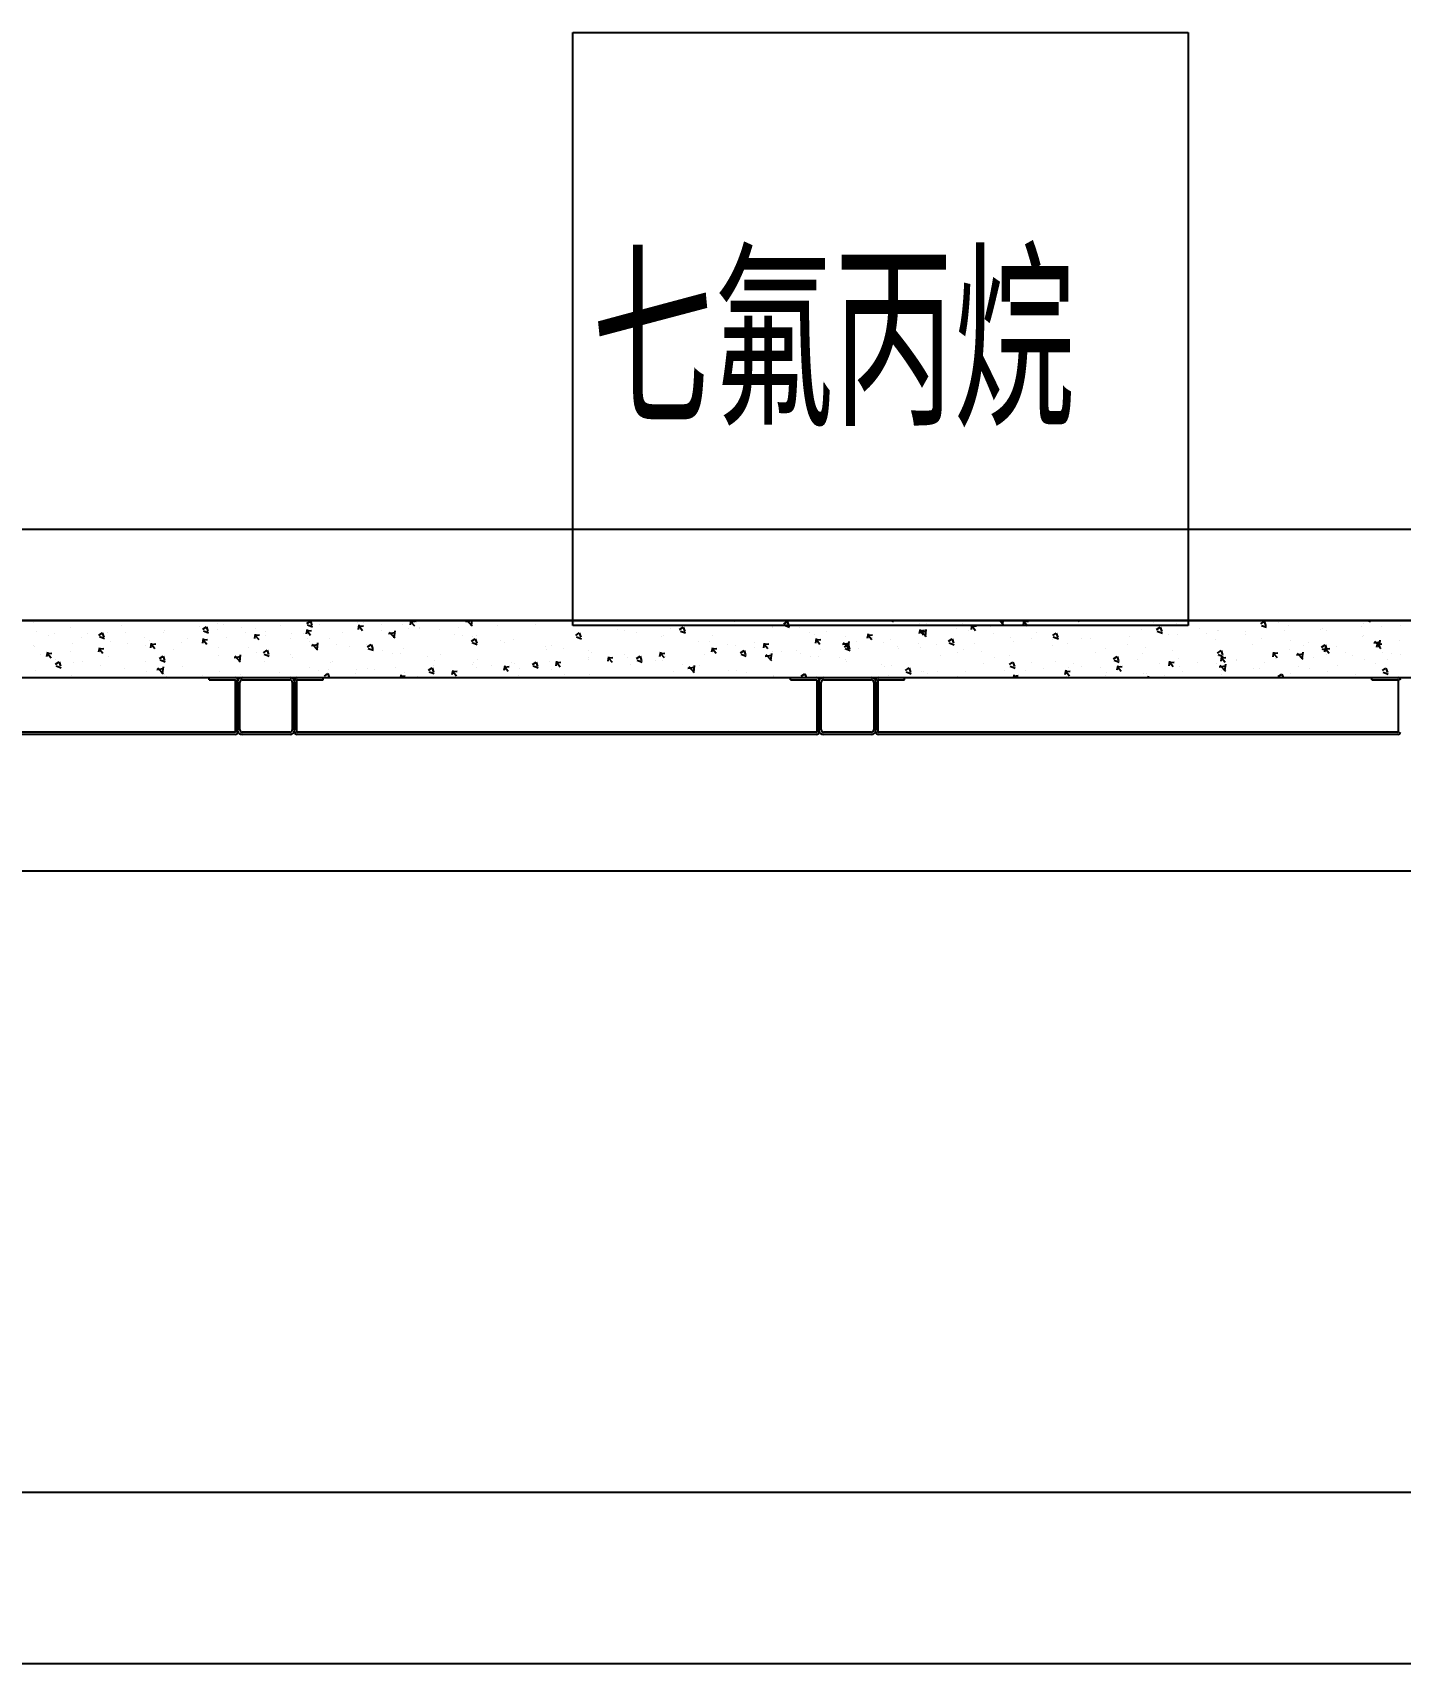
# Model space of a CAD drawing. Extents: x 758840 to 1108724, y -102573 to 143521.
# Drawn here: x 860802 to 862002, y 63888 to 65318 of the extents above; entities that cross this region are included whole.
import ezdxf

# ---------------------------------------------------------------- set-up
doc = ezdxf.new("R2010")
doc.units = 0
doc.header["$LTSCALE"] = 1000
doc.header["$MEASUREMENT"] = 0
for name, color, linetype in [('02电气-设备', 255, 'Continuous'), ('02电气-设备基础', 252, 'Continuous'), ('WALL-MOVE', 6, 'Continuous')]:
    doc.layers.add(name, color=color, linetype=linetype)
doc.styles.get("Standard").update_dxf_attribs({"font": 'gbenor.shx', "bigfont": 'gbcbig.shx'})

# ---------------------------------------------------------------- blocks, each defined once
blk = doc.blocks.new('BD4-PAL0101-HVPM02')
at = {"layer": '02电气-设备'}
for p, q in [((8392567.4, -4148978.6), (8393107.4, -4148978.6)), ((8392567.4, -4149498.6), (8392567.4, -4148978.6)), ((8393107.4, -4148978.6), (8393107.4, -4149498.6)), ((8381447.4, -4149494.4), (8394807.4, -4149494.4)), ((8394853.4, -4149494.4), (8391303.4, -4149494.4)), ((8392200.1, -4149494.7), (8392200.1, -4149494.7)), ((8392334.1, -4149497.1), (8392337.3, -4149494.9)), ((8392337.3, -4149494.9), (8392338.5, -4149498.8)), ((8392396.3, -4149494.6), (8392396.3, -4149494.6)), ((8392412.8, -4149494.7), (8392412.8, -4149494.7)), ((8392425.4, -4149494.4), (8392424.7, -4149498.3)), ((8392425.5, -4149495.4), (8392429.3, -4149495)), ((8392428.9, -4149494.4), (8392430.4, -4149495)), ((8392473.5, -4149494.4), (8392474.1, -4149495.1)), ((8392473.6, -4149495.2), (8392479.2, -4149494.4)), ((8392474.6, -4149494.4), (8392479.2, -4149499.1)), ((8392478.9, -4149494.4), (8392478.3, -4149499)), ((8392547.7, -4149494.8), (8392547.7, -4149494.8)), ((8392602.8, -4149494.6), (8392602.8, -4149494.6)), ((8392615.9, -4149494.8), (8392615.9, -4149494.8)), ((8392752.5, -4149497.2), (8392755.7, -4149495.1)), ((8392755.6, -4149495.1), (8392756.9, -4149498.9)), ((8392846.9, -4149494.4), (8392848.8, -4149495.1)), ((8392893.8, -4149494.6), (8392893.8, -4149494.6)), ((8392941.7, -4149494.4), (8392945.1, -4149497.9)), ((8392944.7, -4149494.4), (8392944.3, -4149497.8)), ((8392963.2, -4149494.4), (8392962.4, -4149498.2)), ((8392963.3, -4149495.3), (8392967.1, -4149495)), ((8393011.3, -4149494.4), (8393011.9, -4149495.1)), ((8393163.1, -4149494.5), (8393163.1, -4149494.5)), ((8393170.9, -4149497.3), (8393174, -4149495.2)), ((8393174, -4149495.2), (8393175.3, -4149499.1)), ((8393264.9, -4149494.4), (8393267.2, -4149495.2)), ((8392094.3, -4149496.2), (8392094.3, -4149496.2)), ((8392096.8, -4149503.9), (8392096.8, -4149503.9)), ((8392107.7, -4149507.6), (8392107.7, -4149507.6)), ((8392112.7, -4149506), (8392112.7, -4149506)), ((8392126.4, -4149500.3), (8392126.4, -4149500.3)), ((8392136.7, -4149509.2), (8392136.7, -4149509.2)), ((8392141.6, -4149506.1), (8392141.6, -4149506.1)), ((8392151.6, -4149507.2), (8392154.8, -4149505.1)), ((8392152.2, -4149508.5), (8392156.6, -4149510.2)), ((8392154.7, -4149505.1), (8392156, -4149508.9)), ((8392159.4, -4149505), (8392159.4, -4149505)), ((8392171.7, -4149499), (8392171.7, -4149499)), ((8392175.5, -4149504.7), (8392175.5, -4149504.7)), ((8392192, -4149509.5), (8392192, -4149509.5)), ((8392208.7, -4149505.3), (8392208.7, -4149505.3)), ((8392209.4, -4149503.3), (8392209.4, -4149503.3)), ((8392240.2, -4149500), (8392240.2, -4149500)), ((8392242.9, -4149502.1), (8392246, -4149500)), ((8392243.3, -4149501.8), (8392243.3, -4149501.8)), ((8392243.4, -4149503.4), (8392247.9, -4149505.1)), ((8392246, -4149500), (8392247.3, -4149503.9)), ((8392256.1, -4149502.1), (8392256.1, -4149502.1)), ((8392256.2, -4149497.2), (8392256.2, -4149497.2)), ((8392261, -4149497.7), (8392261, -4149497.7)), ((8392263.8, -4149508.9), (8392263.8, -4149508.9)), ((8392277.2, -4149500.4), (8392277.2, -4149500.4)), ((8392280.1, -4149505.2), (8392280.1, -4149505.2)), ((8392288.8, -4149506.3), (8392288.1, -4149510.2)), ((8392288.9, -4149501.7), (8392288.9, -4149501.7)), ((8392288.9, -4149507.3), (8392292.7, -4149507)), ((8392288.9, -4149507.4), (8392291.9, -4149511)), ((8392297.7, -4149507.5), (8392297.7, -4149507.5)), ((8392298, -4149504.1), (8392298, -4149504.1)), ((8392311.1, -4149499), (8392311.1, -4149499)), ((8392320.9, -4149505.7), (8392320.9, -4149505.7)), ((8392331.6, -4149506.1), (8392331.6, -4149506.1)), ((8392334.3, -4149502.3), (8392333.6, -4149506.3)), ((8392334.4, -4149503.3), (8392338.2, -4149503)), ((8392334.4, -4149503.4), (8392337.5, -4149507.1)), ((8392334.7, -4149498.3), (8392339.1, -4149500)), ((8392345, -4149497.5), (8392345, -4149497.5)), ((8392365.5, -4149504.6), (8392365.5, -4149504.6)), ((8392378.9, -4149496.1), (8392378.9, -4149496.1)), ((8392379.9, -4149498.3), (8392379.2, -4149502.3)), ((8392380, -4149499.3), (8392383.8, -4149499)), ((8392380, -4149499.4), (8392383, -4149503.1)), ((8392383.6, -4149496), (8392383.6, -4149496)), ((8392399.4, -4149503.2), (8392399.4, -4149503.2)), ((8392399.5, -4149498.1), (8392399.5, -4149498.1)), ((8392405.8, -4149505.8), (8392411.5, -4149504.9)), ((8392406.4, -4149504.5), (8392411.4, -4149509.6)), ((8392411.3, -4149503.5), (8392410.6, -4149509.5)), ((8392417.8, -4149497.9), (8392417.8, -4149497.9)), ((8392423.5, -4149501.3), (8392423.5, -4149501.3)), ((8392425.5, -4149495.4), (8392428.6, -4149499.1)), ((8392433.3, -4149500.9), (8392433.3, -4149500.9)), ((8392433.3, -4149501.8), (8392433.3, -4149501.8)), ((8392450.8, -4149502.6), (8392450.8, -4149502.6)), ((8392463.6, -4149506.5), (8392463.6, -4149506.5)), ((8392467.2, -4149500.3), (8392467.2, -4149500.3)), ((8392470.4, -4149507.3), (8392470.4, -4149507.3)), ((8392479.5, -4149508.6), (8392479.5, -4149508.6)), ((8392483.4, -4149507.1), (8392483.4, -4149507.1)), ((8392501.1, -4149498.9), (8392501.1, -4149498.9)), ((8392535, -4149497.5), (8392535, -4149497.5)), ((8392566.9, -4149497.3), (8392566.9, -4149497.3)), ((8393107.4, -4149498.6), (8392567.4, -4149498.6)), ((8392568.9, -4149496.1), (8392568.9, -4149496.1)), ((8392570, -4149507.4), (8392573.1, -4149505.2)), ((8392570.6, -4149508.6), (8392575, -4149510.4)), ((8392573.1, -4149505.2), (8392574.4, -4149509.1)), ((8392580.3, -4149499.3), (8392580.3, -4149499.3)), ((8392607, -4149502.6), (8392607, -4149502.6)), ((8392612.4, -4149503.3), (8392612.4, -4149503.3)), ((8392622.9, -4149504.7), (8392622.9, -4149504.7)), ((8392645.3, -4149508.1), (8392645.3, -4149508.1)), ((8392647, -4149507.8), (8392647, -4149507.8)), ((8392652.9, -4149501.2), (8392652.9, -4149501.2)), ((8392661.2, -4149502.3), (8392664.4, -4149500.2)), ((8392661.8, -4149503.6), (8392666.3, -4149505.3)), ((8392664.4, -4149500.2), (8392665.7, -4149504)), ((8392689.9, -4149507.5), (8392689.9, -4149507.5)), ((8392709.2, -4149495.5), (8392709.2, -4149495.5)), ((8392742.2, -4149500), (8392742.2, -4149500)), ((8392742.2, -4149500.3), (8392742.2, -4149500.3)), ((8392750.4, -4149498.6), (8392750.4, -4149498.6)), ((8392753.1, -4149498.5), (8392757.5, -4149500.2)), ((8392766.3, -4149500.7), (8392766.3, -4149500.7)), ((8392774.8, -4149504.7), (8392774.8, -4149504.7)), ((8392779.2, -4149506.3), (8392779.2, -4149506.3)), ((8392790.4, -4149503.9), (8392790.4, -4149503.9)), ((8392806.9, -4149508.8), (8392806.9, -4149508.8)), ((8392826.5, -4149506.2), (8392825.8, -4149510.2)), ((8392826.6, -4149507.3), (8392830.4, -4149506.9)), ((8392826.6, -4149507.3), (8392829.7, -4149511)), ((8392830.5, -4149509.1), (8392830.5, -4149509.1)), ((8392872.1, -4149502.2), (8392871.4, -4149506.2)), ((8392871.7, -4149496.9), (8392871.7, -4149496.9)), ((8392871.8, -4149504.6), (8392877.4, -4149503.7)), ((8392872.2, -4149503.3), (8392876, -4149502.9)), ((8392872.2, -4149503.4), (8392875.2, -4149507)), ((8392872.4, -4149503.3), (8392877.4, -4149508.4)), ((8392877.2, -4149502.3), (8392876.5, -4149508.3)), ((8392877.5, -4149496.8), (8392877.5, -4149496.8)), ((8392903.8, -4149501), (8392903.8, -4149501)), ((8392909.7, -4149496.7), (8392909.7, -4149496.7)), ((8392914.6, -4149503.2), (8392914.6, -4149503.2)), ((8392917.6, -4149498.2), (8392916.9, -4149502.2)), ((8392917.7, -4149499.3), (8392921.5, -4149499)), ((8392917.7, -4149499.4), (8392920.8, -4149503)), ((8392933.8, -4149499.9), (8392933.8, -4149499.9)), ((8392936.8, -4149505.7), (8392936.8, -4149505.7)), ((8392951.6, -4149509.5), (8392951.6, -4149509.5)), ((8392963.3, -4149495.4), (8392966.3, -4149499)), ((8392973.9, -4149505.2), (8392973.9, -4149505.2)), ((8392988.4, -4149507.5), (8392991.5, -4149505.4)), ((8392988.9, -4149508.8), (8392993.4, -4149510.5)), ((8392989.8, -4149507.3), (8392989.8, -4149507.3)), ((8392991.5, -4149505.4), (8392992.8, -4149509.2)), ((8393033.7, -4149497.9), (8393033.7, -4149497.9)), ((8393055.8, -4149508.4), (8393055.8, -4149508.4)), ((8393066.3, -4149502.3), (8393066.3, -4149502.3)), ((8393077.2, -4149495.9), (8393077.2, -4149495.9)), ((8393079.6, -4149502.4), (8393082.8, -4149500.3)), ((8393080.2, -4149503.7), (8393084.6, -4149505.4)), ((8393082.8, -4149500.3), (8393084.1, -4149504.1)), ((8393089.7, -4149507), (8393089.7, -4149507)), ((8393097.1, -4149497.1), (8393097.1, -4149497.1)), ((8393098.3, -4149506.4), (8393098.3, -4149506.4)), ((8393117.3, -4149501.2), (8393117.3, -4149501.2)), ((8393123.6, -4149505.6), (8393123.6, -4149505.6)), ((8393133.2, -4149503.3), (8393133.2, -4149503.3)), ((8393134.1, -4149503.4), (8393134.1, -4149503.4)), ((8393157.2, -4149506.5), (8393157.2, -4149506.5)), ((8393157.5, -4149504.2), (8393157.5, -4149504.2)), ((8393171.5, -4149498.6), (8393175.9, -4149500.3)), ((8393186.4, -4149495.8), (8393186.4, -4149495.8)), ((8393191.4, -4149502.7), (8393191.4, -4149502.7)), ((8393195.2, -4149498.6), (8393195.2, -4149498.6)), ((8393223.4, -4149502.2), (8393223.4, -4149502.2)), ((8393225.3, -4149501.3), (8393225.3, -4149501.3)), ((8393228.2, -4149503.3), (8393228.2, -4149503.3)), ((8393259.2, -4149499.9), (8393259.2, -4149499.9)), ((8393260.4, -4149508.5), (8393260.4, -4149508.5)), ((8393260.7, -4149497.2), (8393260.7, -4149497.2)), ((8393260.8, -4149507.8), (8393260.8, -4149507.8)), ((8393276.5, -4149499.3), (8393276.5, -4149499.3)), ((8393293.1, -4149498.4), (8393293.1, -4149498.4)), ((8392094.3, -4149516.1), (8392094.3, -4149516.1)), ((8392095.1, -4149517.3), (8392095.1, -4149517.3)), ((8392106.6, -4149522.2), (8392105.9, -4149526.2)), ((8392106.7, -4149523.3), (8392110.5, -4149522.9)), ((8392106.7, -4149523.3), (8392109.8, -4149527)), ((8392127.2, -4149521.4), (8392127.2, -4149521.4)), ((8392128.2, -4149514.7), (8392128.2, -4149514.7)), ((8392152.2, -4149518.2), (8392151.4, -4149522.2)), ((8392152.2, -4149519.3), (8392156, -4149518.9)), ((8392152.2, -4149519.4), (8392155.3, -4149523)), ((8392162.1, -4149513.2), (8392162.1, -4149513.2)), ((8392176.8, -4149514.5), (8392176.8, -4149514.5)), ((8392192.7, -4149516.6), (8392192.7, -4149516.6)), ((8392196, -4149511.8), (8392196, -4149511.8)), ((8392197.7, -4149514.2), (8392197, -4149518.2)), ((8392197.8, -4149515.3), (8392201.6, -4149514.9)), ((8392197.8, -4149515.4), (8392200.9, -4149519)), ((8392216.8, -4149519.7), (8392216.8, -4149519.7)), ((8392224, -4149513.6), (8392224, -4149513.6)), ((8392229.9, -4149510.4), (8392229.9, -4149510.4)), ((8392243.3, -4149510.2), (8392242.5, -4149514.2)), ((8392243.3, -4149511.3), (8392247.1, -4149511)), ((8392243.3, -4149511.4), (8392246.4, -4149515)), ((8392245.7, -4149511.7), (8392245.7, -4149511.7)), ((8392257, -4149518.3), (8392257, -4149518.3)), ((8392282.8, -4149518), (8392282.8, -4149518)), ((8392289.6, -4149522.8), (8392289.6, -4149522.8)), ((8392296.2, -4149522.6), (8392299.4, -4149520.5)), ((8392296.8, -4149523.9), (8392301.2, -4149525.6)), ((8392299.4, -4149520.5), (8392300.6, -4149524.3)), ((8392320.2, -4149510.5), (8392320.2, -4149510.5)), ((8392335, -4149510.4), (8392335, -4149510.4)), ((8392336.1, -4149512.6), (8392336.1, -4149512.6)), ((8392338.1, -4149516.3), (8392343.7, -4149515.4)), ((8392338.7, -4149515), (8392343.6, -4149520.1)), ((8392343.5, -4149514), (8392342.8, -4149520)), ((8392353.9, -4149510.5), (8392353.9, -4149510.5)), ((8392360.2, -4149515.8), (8392360.2, -4149515.8)), ((8392372, -4149516.8), (8392372, -4149516.8)), ((8392386.5, -4149515), (8392386.5, -4149515)), ((8392387.5, -4149517.5), (8392390.6, -4149515.4)), ((8392388, -4149518.8), (8392392.5, -4149520.5)), ((8392390.6, -4149515.4), (8392391.9, -4149519.3)), ((8392400.3, -4149521), (8392400.3, -4149521)), ((8392409.1, -4149523.2), (8392409.1, -4149523.2)), ((8392416.2, -4149523.1), (8392416.2, -4149523.1)), ((8392418.6, -4149519), (8392418.6, -4149519)), ((8392451.6, -4149523.8), (8392451.6, -4149523.8)), ((8392478.7, -4149512.5), (8392481.9, -4149510.3)), ((8392479.3, -4149513.7), (8392483.7, -4149515.4)), ((8392481.9, -4149510.3), (8392483.2, -4149514.2)), ((8392503.6, -4149511.8), (8392503.6, -4149511.8)), ((8392507.4, -4149513.6), (8392507.4, -4149513.6)), ((8392515.5, -4149511.2), (8392515.5, -4149511.2)), ((8392543.7, -4149517.1), (8392543.7, -4149517.1)), ((8392544.4, -4149520), (8392544.4, -4149520)), ((8392548.5, -4149515.9), (8392548.5, -4149515.9)), ((8392559.6, -4149519.2), (8392559.6, -4149519.2)), ((8392581.1, -4149520.4), (8392581.1, -4149520.4)), ((8392583.6, -4149522.3), (8392583.6, -4149522.3)), ((8392644.4, -4149522.1), (8392643.6, -4149526.1)), ((8392644.4, -4149523.2), (8392648.2, -4149522.9)), ((8392644.4, -4149523.3), (8392647.5, -4149526.9)), ((8392677.9, -4149512.6), (8392677.9, -4149512.6)), ((8392687.1, -4149513.1), (8392687.1, -4149513.1)), ((8392689.9, -4149518.2), (8392689.2, -4149522.1)), ((8392690, -4149519.2), (8392693.8, -4149518.9)), ((8392690, -4149519.3), (8392693.1, -4149522.9)), ((8392703, -4149515.2), (8392703, -4149515.2)), ((8392710, -4149516.6), (8392710, -4149516.6)), ((8392714.6, -4149522.8), (8392717.7, -4149520.6)), ((8392716.8, -4149522.8), (8392716.8, -4149522.8)), ((8392717.7, -4149520.6), (8392719, -4149524.5)), ((8392727, -4149513.9), (8392727, -4149513.9)), ((8392727, -4149518.4), (8392727, -4149518.4)), ((8392735.4, -4149514.2), (8392734.7, -4149518.2)), ((8392735.5, -4149515.2), (8392739.3, -4149514.9)), ((8392735.5, -4149515.3), (8392738.6, -4149519)), ((8392741.7, -4149523.3), (8392741, -4149529.3)), ((8392743, -4149521.4), (8392743, -4149521.4)), ((8392750.7, -4149521.3), (8392750.7, -4149521.3)), ((8392764, -4149520.3), (8392764, -4149520.3)), ((8392767.1, -4149523.6), (8392767.1, -4149523.6)), ((8392781, -4149510.2), (8392780.3, -4149514.2)), ((8392781.1, -4149511.2), (8392784.9, -4149510.9)), ((8392781.1, -4149511.3), (8392784.1, -4149515)), ((8392784.6, -4149519.9), (8392784.6, -4149519.9)), ((8392804, -4149515.1), (8392809.7, -4149514.2)), ((8392804.6, -4149513.8), (8392809.6, -4149518.9)), ((8392805.8, -4149517.7), (8392809, -4149515.5)), ((8392806.4, -4149519), (8392810.9, -4149520.7)), ((8392809.5, -4149512.8), (8392808.8, -4149518.8)), ((8392809, -4149515.6), (8392810.3, -4149519.4)), ((8392816.2, -4149512.7), (8392816.2, -4149512.7)), ((8392818.5, -4149518.5), (8392818.5, -4149518.5)), ((8392839.9, -4149513.6), (8392839.9, -4149513.6)), ((8392846.4, -4149511.2), (8392846.4, -4149511.2)), ((8392852.4, -4149517), (8392852.4, -4149517)), ((8392853.3, -4149519), (8392853.3, -4149519)), ((8392870.4, -4149514.4), (8392870.4, -4149514.4)), ((8392872.5, -4149518), (8392872.5, -4149518)), ((8392886.3, -4149515.6), (8392886.3, -4149515.6)), ((8392897.1, -4149512.6), (8392900.3, -4149510.5)), ((8392897.7, -4149513.9), (8392902.1, -4149515.6)), ((8392900.3, -4149510.5), (8392901.5, -4149514.3)), ((8392904.6, -4149522.1), (8392904.6, -4149522.1)), ((8392910.5, -4149519.7), (8392910.5, -4149519.7)), ((8392920.2, -4149514.2), (8392920.2, -4149514.2)), ((8392926.4, -4149521.8), (8392926.4, -4149521.8)), ((8392954.1, -4149512.7), (8392954.1, -4149512.7)), ((8392969.4, -4149510.2), (8392969.4, -4149510.2)), ((8392988, -4149511.3), (8392988, -4149511.3)), ((8392988.6, -4149515.9), (8392988.6, -4149515.9)), ((8393001.4, -4149514.3), (8393001.4, -4149514.3)), ((8393013.8, -4149510.4), (8393013.8, -4149510.4)), ((8393021.9, -4149509.9), (8393021.9, -4149509.9)), ((8393025.7, -4149522.2), (8393025.7, -4149522.2)), ((8393034.4, -4149519), (8393034.4, -4149519)), ((8393053.9, -4149515.7), (8393053.9, -4149515.7)), ((8393067, -4149523.5), (8393067, -4149523.5)), ((8393069.8, -4149517.8), (8393069.8, -4149517.8)), ((8393093.9, -4149521), (8393093.9, -4149521)), ((8393131.3, -4149511.2), (8393131.3, -4149511.2)), ((8393133, -4149522.9), (8393136.1, -4149520.8)), ((8393136.1, -4149520.8), (8393137.4, -4149524.6)), ((8393163.9, -4149515.6), (8393163.9, -4149515.6)), ((8393171.2, -4149509.8), (8393171.2, -4149509.8)), ((8393182.1, -4149522.1), (8393181.4, -4149526.1)), ((8393182.2, -4149523.1), (8393186, -4149522.8)), ((8393182.2, -4149523.2), (8393185.2, -4149526.9)), ((8393196, -4149519.7), (8393196, -4149519.7)), ((8393197.3, -4149511.7), (8393197.3, -4149511.7)), ((8393202.2, -4149524.4), (8393207.9, -4149523.5)), ((8393202.8, -4149523.1), (8393207.8, -4149528.2)), ((8393207.7, -4149522.1), (8393207, -4149528.1)), ((8393208.2, -4149516.1), (8393208.2, -4149516.1)), ((8393213.2, -4149513.8), (8393213.2, -4149513.8)), ((8393224.2, -4149517.8), (8393227.4, -4149515.7)), ((8393224.8, -4149519.1), (8393229.3, -4149520.8)), ((8393227.6, -4149518.1), (8393226.9, -4149522.1)), ((8393227.4, -4149515.7), (8393228.7, -4149519.5)), ((8393227.7, -4149519.2), (8393231.5, -4149518.8)), ((8393227.7, -4149519.2), (8393230.8, -4149522.9)), ((8393237.3, -4149517), (8393237.3, -4149517)), ((8393245.2, -4149522.5), (8393245.2, -4149522.5)), ((8393270, -4149513.9), (8393275.6, -4149513)), ((8393270.6, -4149512.6), (8393275.6, -4149517.7)), ((8393273.2, -4149514.1), (8393272.5, -4149518.1)), ((8393273.3, -4149515.2), (8393277.1, -4149514.8)), ((8393273.3, -4149515.3), (8393276.3, -4149518.9)), ((8393275.4, -4149511.6), (8393274.7, -4149517.6)), ((8393277.4, -4149522.3), (8393277.4, -4149522.3)), ((8393285.2, -4149523.6), (8393285.2, -4149523.6)), ((8393292.9, -4149511.9), (8393292.9, -4149511.9)), ((8392100.2, -4149524.1), (8392100.2, -4149524.1)), ((8392113.5, -4149529), (8392113.5, -4149529)), ((8392113.7, -4149532.8), (8392116.8, -4149530.7)), ((8392114.3, -4149534.1), (8392118.7, -4149535.8)), ((8392116.8, -4149530.7), (8392118.1, -4149534.5)), ((8392129.4, -4149531.1), (8392129.4, -4149531.1)), ((8392137.3, -4149530.5), (8392137.3, -4149530.5)), ((8392153.4, -4149534.2), (8392153.4, -4149534.2)), ((8392160.1, -4149526.2), (8392160.1, -4149526.2)), ((8392174.3, -4149536.8), (8392174.3, -4149536.8)), ((8392192.7, -4149530.6), (8392192.7, -4149530.6)), ((8392202.5, -4149537.3), (8392208.2, -4149536.4)), ((8392203.1, -4149536), (8392208.1, -4149541.2)), ((8392204.9, -4149527.7), (8392208.1, -4149525.6)), ((8392205.5, -4149529), (8392210, -4149530.7)), ((8392208, -4149535), (8392207.3, -4149541.1)), ((8392208.1, -4149525.6), (8392209.4, -4149529.4)), ((8392224.8, -4149534.7), (8392224.8, -4149534.7)), ((8392256.9, -4149525), (8392256.9, -4149525)), ((8392270.3, -4149526.8), (8392275.9, -4149525.9)), ((8392270.9, -4149525.5), (8392275.8, -4149530.6)), ((8392272.8, -4149527.1), (8392272.8, -4149527.1)), ((8392275.7, -4149524.5), (8392275, -4149530.5)), ((8392296.8, -4149530.3), (8392296.8, -4149530.3)), ((8392319.8, -4149524.4), (8392319.8, -4149524.4)), ((8392321.7, -4149526.9), (8392321.7, -4149526.9)), ((8392336.9, -4149535.5), (8392336.9, -4149535.5)), ((8392352.8, -4149537.6), (8392352.8, -4149537.6)), ((8392354.7, -4149531.6), (8392354.7, -4149531.6)), ((8392356.8, -4149530.7), (8392356.8, -4149530.7)), ((8392377.9, -4149537.1), (8392377.9, -4149537.1)), ((8392387.3, -4149536.1), (8392387.3, -4149536.1)), ((8392393.9, -4149537.1), (8392393.9, -4149537.1)), ((8392411.7, -4149535.7), (8392411.7, -4149535.7)), ((8392440.2, -4149526.3), (8392440.2, -4149526.3)), ((8392440.8, -4149538), (8392444, -4149535.9)), ((8392444, -4149535.9), (8392445.3, -4149539.7)), ((8392445.6, -4149534.2), (8392445.6, -4149534.2)), ((8392446.1, -4149529.5), (8392446.1, -4149529.5)), ((8392462.2, -4149538.1), (8392461.4, -4149542.1)), ((8392479.5, -4149532.8), (8392479.5, -4149532.8)), ((8392480.3, -4149531.6), (8392480.3, -4149531.6)), ((8392483.1, -4149535.9), (8392483.1, -4149535.9)), ((8392484.2, -4149528.3), (8392484.2, -4149528.3)), ((8392496.2, -4149533.7), (8392496.2, -4149533.7)), ((8392507.7, -4149534.1), (8392507, -4149538.1)), ((8392507.8, -4149535.2), (8392511.6, -4149534.8)), ((8392507.8, -4149535.2), (8392510.9, -4149538.9)), ((8392513.4, -4149531.4), (8392513.4, -4149531.4)), ((8392516.2, -4149532.3), (8392516.2, -4149532.3)), ((8392520.3, -4149536.8), (8392520.3, -4149536.8)), ((8392532.1, -4149532.9), (8392535.2, -4149530.8)), ((8392532.7, -4149534.2), (8392537.1, -4149535.9)), ((8392535.2, -4149530.8), (8392536.5, -4149534.7)), ((8392547.3, -4149529.9), (8392547.3, -4149529.9)), ((8392549.2, -4149537.1), (8392549.2, -4149537.1)), ((8392553.3, -4149530.1), (8392552.5, -4149534.1)), ((8392553.3, -4149531.2), (8392557.1, -4149530.8)), ((8392553.4, -4149531.3), (8392556.4, -4149534.9)), ((8392581.2, -4149528.5), (8392581.2, -4149528.5)), ((8392581.5, -4149526.4), (8392581.5, -4149526.4)), ((8392598.8, -4149526.1), (8392598.1, -4149530.1)), ((8392598.9, -4149527.2), (8392602.7, -4149526.9)), ((8392598.9, -4149527.3), (8392602, -4149530.9)), ((8392613.1, -4149524.5), (8392613.1, -4149524.5)), ((8392615.1, -4149527.1), (8392615.1, -4149527.1)), ((8392618.5, -4149532.7), (8392618.5, -4149532.7)), ((8392623.3, -4149527.8), (8392626.5, -4149525.7)), ((8392623.7, -4149527.6), (8392623.7, -4149527.6)), ((8392623.9, -4149529.1), (8392628.4, -4149530.8)), ((8392626.5, -4149525.7), (8392627.8, -4149529.6)), ((8392639.6, -4149529.7), (8392639.6, -4149529.7)), ((8392646.1, -4149529.2), (8392646.1, -4149529.2)), ((8392649, -4149525.6), (8392649, -4149525.6)), ((8392663.7, -4149532.9), (8392663.7, -4149532.9)), ((8392668.5, -4149536.1), (8392674.1, -4149535.2)), ((8392669.1, -4149534.8), (8392674, -4149539.9)), ((8392673.9, -4149533.8), (8392673.2, -4149539.9)), ((8392678.7, -4149533.7), (8392678.7, -4149533.7)), ((8392682.9, -4149524.2), (8392682.9, -4149524.2)), ((8392703.8, -4149538.2), (8392703.8, -4149538.2)), ((8392710.8, -4149537.8), (8392710.8, -4149537.8)), ((8392715.2, -4149524), (8392719.6, -4149525.7)), ((8392736.3, -4149525.6), (8392741.9, -4149524.7)), ((8392736.9, -4149524.3), (8392741.8, -4149529.4)), ((8392775.6, -4149525.9), (8392775.6, -4149525.9)), ((8392783, -4149525.7), (8392783, -4149525.7)), ((8392801, -4149526.6), (8392801, -4149526.6)), ((8392807.1, -4149528.9), (8392807.1, -4149528.9)), ((8392807.7, -4149529.9), (8392807.7, -4149529.9)), ((8392838.1, -4149533), (8392838.1, -4149533)), ((8392840.7, -4149534.7), (8392840.7, -4149534.7)), ((8392847.2, -4149534.2), (8392847.2, -4149534.2)), ((8392859.2, -4149538.2), (8392862.4, -4149536)), ((8392862.4, -4149536), (8392863.6, -4149539.9)), ((8392863.1, -4149536.3), (8392863.1, -4149536.3)), ((8392890.3, -4149525.4), (8392890.3, -4149525.4)), ((8392927.3, -4149531.7), (8392927.3, -4149531.7)), ((8392937.5, -4149526.9), (8392937.5, -4149526.9)), ((8392946.2, -4149537.9), (8392946.2, -4149537.9)), ((8392950.5, -4149524.9), (8392950.5, -4149524.9)), ((8392950.5, -4149533.1), (8392953.6, -4149530.9)), ((8392951, -4149534.4), (8392955.5, -4149536.1)), ((8392953.6, -4149531), (8392954.9, -4149534.8)), ((8392964.4, -4149538.1), (8392964.4, -4149538.1)), ((8392970.1, -4149531.3), (8392970.1, -4149531.3)), ((8392980.1, -4149536.5), (8392980.1, -4149536.5)), ((8392990.6, -4149530.2), (8392990.6, -4149530.2)), ((8392999.9, -4149538), (8392999.2, -4149542)), ((8393002.2, -4149535.4), (8393002.2, -4149535.4)), ((8393006.5, -4149532.3), (8393006.5, -4149532.3)), ((8393014, -4149535.1), (8393014, -4149535.1)), ((8393030.5, -4149535.5), (8393030.5, -4149535.5)), ((8393041.7, -4149528), (8393044.9, -4149525.9)), ((8393042.3, -4149529.3), (8393046.7, -4149531)), ((8393045.5, -4149534), (8393044.7, -4149538)), ((8393044.9, -4149525.9), (8393046.2, -4149529.7)), ((8393045.5, -4149535.1), (8393049.3, -4149534.8)), ((8393045.5, -4149535.2), (8393048.6, -4149538.8)), ((8393047.9, -4149533.6), (8393047.9, -4149533.6)), ((8393062.7, -4149528.6), (8393062.7, -4149528.6)), ((8393081.8, -4149532.2), (8393081.8, -4149532.2)), ((8393091, -4149530.1), (8393090.3, -4149534)), ((8393091.1, -4149531.1), (8393094.9, -4149530.8)), ((8393091.1, -4149531.2), (8393094.2, -4149534.8)), ((8393099.1, -4149527.5), (8393099.1, -4149527.5)), ((8393099.7, -4149534.9), (8393099.7, -4149534.9)), ((8393115.7, -4149530.8), (8393115.7, -4149530.8)), ((8393132.1, -4149532.3), (8393132.1, -4149532.3)), ((8393133.6, -4149524.2), (8393138, -4149525.9)), ((8393134, -4149526.2), (8393134, -4149526.2)), ((8393134.5, -4149534.9), (8393140.1, -4149534)), ((8393135.1, -4149533.6), (8393140, -4149538.7)), ((8393136.6, -4149526.1), (8393135.8, -4149530.1)), ((8393136.2, -4149537.9), (8393136.2, -4149537.9)), ((8393136.6, -4149527.1), (8393140.4, -4149526.8)), ((8393136.6, -4149527.2), (8393139.7, -4149530.9)), ((8393139.9, -4149532.6), (8393139.2, -4149538.6)), ((8393149.6, -4149529.3), (8393149.6, -4149529.3)), ((8393149.9, -4149528.3), (8393149.9, -4149528.3)), ((8393164.7, -4149536.8), (8393164.7, -4149536.8)), ((8393170.1, -4149536.4), (8393170.1, -4149536.4)), ((8393173.9, -4149531.5), (8393173.9, -4149531.5)), ((8393183.5, -4149527.9), (8393183.5, -4149527.9)), ((8393204, -4149535), (8393204, -4149535)), ((8393214, -4149536.8), (8393214, -4149536.8)), ((8393217.4, -4149526.5), (8393217.4, -4149526.5)), ((8393229, -4149524.5), (8393229, -4149524.5)), ((8393237.9, -4149533.6), (8393237.9, -4149533.6)), ((8393251.3, -4149525), (8393251.3, -4149525)), ((8393261.6, -4149528.9), (8393261.6, -4149528.9)), ((8393271.8, -4149532.1), (8393271.8, -4149532.1)), ((8393277.6, -4149538.3), (8393280.7, -4149536.2)), ((8393280.7, -4149536.2), (8393282, -4149540)), ((8393282.3, -4149528.8), (8393282.3, -4149528.8)), ((8393293.3, -4149524.4), (8393293.3, -4149524.4)), ((8391303.4, -4149544.4), (8394853.4, -4149544.4)), ((8392095.8, -4149538.5), (8392095.8, -4149538.5)), ((8392127.9, -4149542.5), (8392127.9, -4149542.5)), ((8392193.5, -4149539.5), (8392193.5, -4149539.5)), ((8392208.4, -4149544.3), (8392208.4, -4149544.3)), ((8392209.4, -4149541.6), (8392209.4, -4149541.6)), ((8392211.3, -4149543.2), (8392211.3, -4149543.2)), ((8392242.3, -4149542.8), (8392242.3, -4149542.8)), ((8392248.4, -4149546.4), (8392248.4, -4149544.4)), ((8392248.4, -4149544.4), (8392271.2, -4149544.4)), ((8392248.4, -4149546.4), (8392271.2, -4149546.4)), ((8392257.8, -4149539.5), (8392257.8, -4149539.5)), ((8392271.4, -4149546.6), (8392271.4, -4149592.2)), ((8392273.4, -4149592.2), (8392273.4, -4149546.6)), ((8392273.4, -4149546.6), (8392273.4, -4149592.2)), ((8392273.4, -4149590.4), (8392273.4, -4149548.4)), ((8392275.4, -4149590.4), (8392275.4, -4149548.4)), ((8392276.2, -4149541.4), (8392276.2, -4149541.4)), ((8392277.4, -4149544.4), (8392319.4, -4149544.4)), ((8392277.4, -4149546.4), (8392319.4, -4149546.4)), ((8392290.4, -4149543.9), (8392290.4, -4149543.9)), ((8392310.1, -4149540), (8392310.1, -4149540)), ((8392321.4, -4149548.4), (8392321.4, -4149590.4)), ((8392323.4, -4149592.2), (8392323.4, -4149546.6)), ((8392323.4, -4149548.4), (8392323.4, -4149590.4)), ((8392325.4, -4149592.2), (8392325.4, -4149546.6)), ((8392325.6, -4149544.4), (8392348.4, -4149544.4)), ((8392325.6, -4149546.4), (8392348.4, -4149546.4)), ((8392344, -4149538.5), (8392344, -4149538.5)), ((8392348.4, -4149546.4), (8392348.4, -4149544.4)), ((8392349.6, -4149543.1), (8392352.7, -4149541)), ((8392352.7, -4149541), (8392353.8, -4149544.4)), ((8392376.9, -4149540.8), (8392376.9, -4149540.8)), ((8392416.6, -4149542.1), (8392416.2, -4149544.4)), ((8392416.7, -4149543.1), (8392420.5, -4149542.8)), ((8392416.7, -4149543.2), (8392417.7, -4149544.4)), ((8392419.4, -4149540.2), (8392419.4, -4149540.2)), ((8392430.9, -4149543.5), (8392430.9, -4149543.5)), ((8392441.4, -4149539.3), (8392445.8, -4149541)), ((8392462.3, -4149539.1), (8392466, -4149538.8)), ((8392462.3, -4149539.2), (8392465.3, -4149542.9)), ((8392520.2, -4149542.2), (8392520.2, -4149542.2)), ((8392560.4, -4149542.1), (8392560.4, -4149542.1)), ((8392576.3, -4149544.2), (8392576.3, -4149544.2)), ((8392581.8, -4149541.6), (8392581.8, -4149541.6)), ((8392606.2, -4149544.3), (8392606.2, -4149544.4)), ((8392655.5, -4149539.1), (8392655.5, -4149539.1)), ((8392719.7, -4149540.2), (8392719.7, -4149540.2)), ((8392743.7, -4149543.4), (8392743.7, -4149543.4)), ((8392743.8, -4149542.5), (8392743.8, -4149542.5)), ((8392758.4, -4149546.4), (8392758.4, -4149544.4)), ((8392758.4, -4149544.4), (8392781.2, -4149544.4)), ((8392758.4, -4149546.4), (8392781.2, -4149546.4)), ((8392767.9, -4149543.2), (8392771.1, -4149541.1)), ((8392771.1, -4149541.1), (8392772.2, -4149544.4)), ((8392781.4, -4149546.6), (8392781.4, -4149592.2)), ((8392783.4, -4149592.2), (8392783.4, -4149546.6)), ((8392783.4, -4149546.6), (8392783.4, -4149592.2)), ((8392783.4, -4149590.4), (8392783.4, -4149548.4)), ((8392785.4, -4149590.4), (8392785.4, -4149548.4)), ((8392787.4, -4149544.4), (8392829.4, -4149544.4)), ((8392787.4, -4149546.4), (8392829.4, -4149546.4)), ((8392810.6, -4149543.7), (8392810.6, -4149543.7)), ((8392831.4, -4149548.4), (8392831.4, -4149590.4)), ((8392833.4, -4149592.2), (8392833.4, -4149546.6)), ((8392833.4, -4149548.4), (8392833.4, -4149590.4)), ((8392835.4, -4149592.2), (8392835.4, -4149546.6)), ((8392835.6, -4149544.4), (8392858.4, -4149544.4)), ((8392835.6, -4149546.4), (8392858.4, -4149546.4)), ((8392844.5, -4149542.2), (8392844.5, -4149542.2)), ((8392858.4, -4149546.4), (8392858.4, -4149544.4)), ((8392859.8, -4149539.4), (8392864.2, -4149541.1)), ((8392873.3, -4149539.2), (8392873.3, -4149539.2)), ((8392875.1, -4149539.3), (8392875.1, -4149539.3)), ((8392878.4, -4149540.8), (8392878.4, -4149540.8)), ((8392887.1, -4149539.4), (8392887.1, -4149539.4)), ((8392905.3, -4149543.2), (8392905.3, -4149543.2)), ((8392912.3, -4149539.4), (8392912.3, -4149539.4)), ((8392954.4, -4149542), (8392953.9, -4149544.4)), ((8392954.4, -4149543.1), (8392958.2, -4149542.7)), ((8392954.5, -4149543.2), (8392955.5, -4149544.4)), ((8393000, -4149539.1), (8393003.8, -4149538.8)), ((8393000, -4149539.2), (8393003.1, -4149542.8)), ((8393000.6, -4149543.6), (8393000.6, -4149543.6)), ((8393034.5, -4149542.2), (8393034.5, -4149542.2)), ((8393035.2, -4149540.2), (8393035.2, -4149540.2)), ((8393067.3, -4149544.1), (8393067.6, -4149544.4)), ((8393068.4, -4149540.7), (8393068.4, -4149540.7)), ((8393070.6, -4149540.8), (8393070.6, -4149540.8)), ((8393072.1, -4149543.1), (8393072, -4149544.4)), ((8393086.5, -4149542.8), (8393086.5, -4149542.8)), ((8393102.3, -4149539.3), (8393102.3, -4149539.3)), ((8393136.8, -4149541.3), (8393136.8, -4149541.3)), ((8393186.3, -4149543.4), (8393189.5, -4149541.3)), ((8393189.5, -4149541.3), (8393190.5, -4149544.4)), ((8393196.8, -4149540.8), (8393196.8, -4149540.8)), ((8393229.9, -4149538.9), (8393229.9, -4149538.9)), ((8393254, -4149542), (8393254, -4149542)), ((8393268.4, -4149546.4), (8393268.4, -4149544.4)), ((8393268.4, -4149544.4), (8393291.2, -4149544.4)), ((8393268.4, -4149546.4), (8393291.2, -4149546.4)), ((8393278.2, -4149539.6), (8393282.6, -4149541.3)), ((8393291.4, -4149546.6), (8393291.4, -4149592.2)), ((8392271.2, -4149592.4), (8391815.6, -4149592.4)), ((8392271.2, -4149594.4), (8391815.6, -4149594.4)), ((8392319.4, -4149592.4), (8392277.4, -4149592.4)), ((8392319.4, -4149594.4), (8392277.4, -4149594.4)), ((8392781.2, -4149592.4), (8392325.6, -4149592.4)), ((8392781.2, -4149594.4), (8392325.6, -4149594.4)), ((8392829.4, -4149592.4), (8392787.4, -4149592.4)), ((8392829.4, -4149594.4), (8392787.4, -4149594.4)), ((8393291.2, -4149592.4), (8392835.6, -4149592.4)), ((8393291.2, -4149594.4), (8392835.6, -4149594.4))]:
    blk.add_line(p, q, dxfattribs=at)
for centre, radius, start, end in [((8392271.2, -4149546.6), 2.2, 0, 90), ((8392271.2, -4149546.6), 0.2, 0, 90), ((8392277.4, -4149548.4), 4, 90, 180), ((8392277.4, -4149548.4), 2, 90, 180), ((8392319.4, -4149548.4), 4, 0, 90), ((8392319.4, -4149548.4), 2, 0, 90), ((8392325.6, -4149546.6), 2.2, 90, 180), ((8392325.6, -4149546.6), 0.2, 90, 180), ((8392781.2, -4149546.6), 2.2, 0, 90), ((8392781.2, -4149546.6), 0.2, 0, 90), ((8392787.4, -4149548.4), 4, 90, 180), ((8392787.4, -4149548.4), 2, 90, 180), ((8392829.4, -4149548.4), 4, 0, 90), ((8392829.4, -4149548.4), 2, 0, 90), ((8392835.6, -4149546.6), 2.2, 90, 180), ((8392835.6, -4149546.6), 0.2, 90, 180), ((8393291.2, -4149546.6), 2.2, 0, 90), ((8393291.2, -4149546.6), 0.2, 0, 90), ((8392271.2, -4149592.2), 0.2, 270, 0), ((8392271.2, -4149592.2), 2.2, 270, 0), ((8392277.4, -4149590.4), 4, 180, 270), ((8392277.4, -4149590.4), 2, 180, 270), ((8392319.4, -4149590.4), 2, 270, 0), ((8392319.4, -4149590.4), 4, 270, 0), ((8392325.6, -4149592.2), 2.2, 180, 270), ((8392325.6, -4149592.2), 0.2, 180, 270), ((8392781.2, -4149592.2), 0.2, 270, 0), ((8392781.2, -4149592.2), 2.2, 270, 0), ((8392787.4, -4149590.4), 4, 180, 270), ((8392787.4, -4149590.4), 2, 180, 270), ((8392829.4, -4149590.4), 4, 270, 0), ((8392829.4, -4149590.4), 2, 270, 0), ((8392835.6, -4149592.2), 2.2, 180, 270), ((8392835.6, -4149592.2), 0.2, 180, 270), ((8393291.2, -4149592.2), 0.2, 270, 0), ((8393291.2, -4149592.2), 2.2, 270, 0)]:
    blk.add_arc(centre, radius, start, end, dxfattribs=at)
blk.add_text('七氟丙烷', height=147, dxfattribs=at).set_placement((8392584.4, -4149324))

msp = doc.modelspace()

# ---------------------------------------------------------------- linework, layer by layer
at = {"layer": '02电气-设备基础'}
msp.add_lwpolyline([(901460.28, 64582.52), (847360.28, 64582.52), (847360.28, 64882.52), (901460.28, 64882.52)], close=True, dxfattribs=at)
at = {"layer": 'WALL-MOVE'}
for p, q in [((864763.48, 64037.54), (850337.98, 64037.54)), ((850412.98, 63887.54), (864763.48, 63887.54))]:
    msp.add_line(p, q, dxfattribs=at)

# ---------------------------------------------------------------- block references
at = {"layer": '02电气-设备'}
msp.add_blockref('BD4-PAL0101-HVPM02', (-7531291.39, 4214296.89, 0), dxfattribs=at)

doc.saveas('drawing.dxf')
